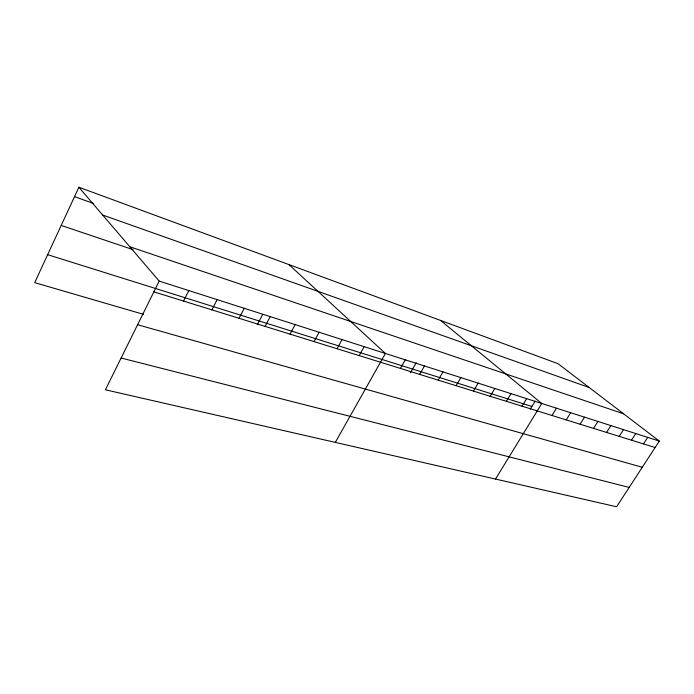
<?xml version="1.0" encoding="UTF-8"?>
<svg xmlns="http://www.w3.org/2000/svg" width="694" height="694" viewBox="0 0 694 694"><rect width="100%" height="100%" fill="white"/><g stroke="black" fill="none" stroke-linecap="round" stroke-linejoin="round"><path stroke-width="1.04" d="M78.882 187.233L159.186 281.096L105.41 389.785L616.602 506.767L659.3 441.089L558.011 363.682L78.882 187.233L34.7 282.64L143.45 314.33M183.528 301.057L188.811 290.578M211.896 309.862L217.135 299.635M239.057 318.294L244.253 308.31M257.266 324.757L262.714 314.408M265.082 326.38L270.235 316.629M290.049 334.135L295.158 324.601M314.018 341.578L319.084 332.252M337.041 348.726L342.064 339.6M359.18 355.606L364.159 346.67M335.315 442.399L385.422 353.472L288.921 264.588M400.412 368.41L405.296 359.83M410.466 372.765L416.27 362.632M419.627 374.378L424.476 365.964M438.183 380.139L442.98 371.889M456.097 385.708L460.859 377.605M473.421 391.086L478.131 383.131M490.164 396.283L494.831 388.475M506.36 401.314L510.992 393.637M522.044 406.19L526.633 398.642M530.259 409.156L535.143 401.149M495.507 479.06L541.78 403.492L440.464 320.394M551.956 415.48L556.458 408.185M566.226 419.913L570.685 412.739M580.071 424.208L584.487 417.155M593.509 428.38L597.881 421.44M606.547 432.431L610.885 425.596M619.213 436.361L623.507 429.638M631.523 440.187L635.782 433.559M643.485 443.9L647.702 437.376M121.129 358.017L629.18 487.422M137.603 324.723L642.271 467.279M153.868 291.844L655.119 447.517M47.652 254.672L531.899 406.467M159.186 281.096L659.3 441.089M61.193 225.429L133.187 249.684M129.804 246.76L623.559 413.78M102.651 215.019L589.197 387.521M74.527 196.628L93.473 203.455"/></g></svg>
